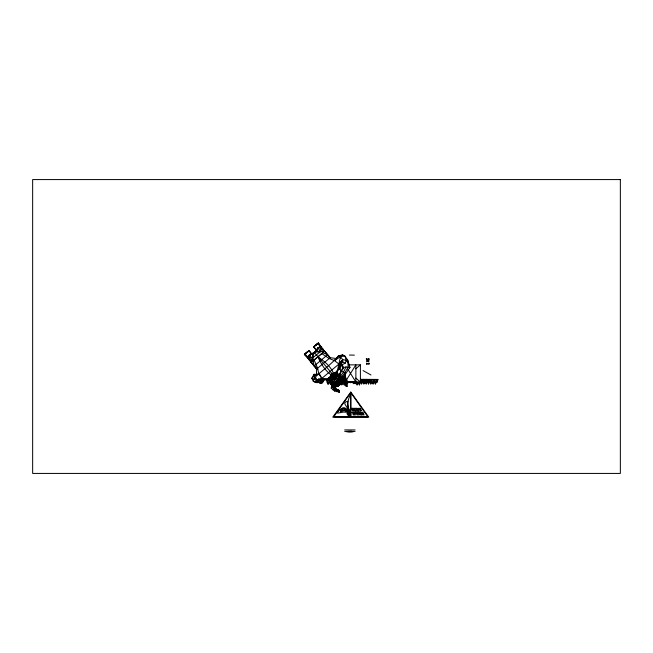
<?xml version="1.0" encoding="UTF-8"?>
<svg xmlns="http://www.w3.org/2000/svg" width="653" height="653" viewBox="0 0 653 653"><rect width="100%" height="100%" fill="white"/><g stroke="black" fill="none" stroke-linecap="round" stroke-linejoin="round"><path stroke-width="0.98" d="M331.398 380.495L330.402 382.201L328.932 379.622L327.447 382.193L327.455 379.622M328.092 384.193L326.949 382.185L331.553 382.209L330.394 384.201L329.251 382.201L328.092 384.193L328.1 382.193M330.394 384.201L330.418 379.63M332.704 382.217L332.695 384.217L331.553 382.209M341.013 383.115L341.813 384.829L341.821 383.115M341.813 384.829L343.037 382.266L344.098 384.846L344.115 382.274M350.122 382.601L350.465 381.997M347.469 383.637L348.335 381.989L350.465 382.715L352.604 382.013L353.444 383.662L353.453 382.013M353.444 383.662L354.31 382.021L355.15 383.67L355.159 382.021M357.069 384.903L358.154 382.34L359.354 384.919L360.578 382.348L356.016 382.332L357.069 384.903L357.085 382.332M359.354 384.919L359.37 382.348M360.456 379.344L361.925 381.923L363.419 379.36L364.88 381.94L366.374 379.369L367.843 381.948L369.329 379.385L370.798 381.964L372.292 379.401L373.753 381.981L375.246 379.417L376.716 381.997L378.201 379.434L360.456 379.344L360.448 381.915L361.582 383.923L362.75 381.923L363.884 383.931L365.043 381.94L366.186 383.94L367.345 381.948L368.488 383.956L369.647 381.964L370.79 383.964L371.949 381.972L373.083 383.98L374.251 381.981L375.385 383.988L376.544 381.997M361.582 383.923L361.599 381.923M361.925 381.923L361.933 379.352M363.403 381.932L363.419 379.36M363.884 383.931L363.892 381.932M364.88 381.94L364.896 379.369M366.186 383.94L366.194 381.94M366.357 381.948L366.374 379.369M367.843 381.948L367.851 379.377M368.488 383.956L368.496 381.956M369.32 381.956L369.329 379.385M370.79 383.964L370.806 379.393M373.083 383.98L373.1 381.981M373.753 381.981L373.769 379.409M375.385 383.988L375.393 381.989M376.716 381.997L376.724 379.426M340.482 358.375L340.507 356.595L338.499 355.861C332.801 362.644 325.602 368.072 318.77 373.834L321.823 378.405L330.81 378.928M341.258 383.727L342.613 382.054L342.809 381.14L341.805 381.948L341.478 381.45L342.662 379.907C340.499 377.385 336.687 377.605 334.54 380.111L333.463 382.307L333.561 383.752L334.614 386.054L336.752 386.527L341.258 383.727L342.621 381.703L342.229 380.879C342.294 376.993 338.238 374.365 335.152 373.059L332.377 373.394L331.055 374.398L330.108 376.903L330.687 379.646L332.801 383.662L331.153 388.07L334.442 390.837L339.478 392.159L338.613 389.882L336.581 389.204L335.675 388.004L335.618 386.274L332.491 385.474L331.602 386.25M316.387 374.887L316.656 369.035L311.171 362.399L324.59 351.143L330.165 357.697L336.948 358.579M338.997 390.559L337.315 389.661L336.728 390.029L336.646 391.743L337.013 391.286M330.108 376.903L332.581 383.744L331.52 381.54L332.508 377.548L334.785 375.81L337.16 375.72L339.421 376.161L341.062 377.271L344.637 373.222L348.163 366.937L347.747 360.113L344.964 356.105L342.694 354.865L338.499 355.861L334.524 360.611L329.169 358.53L321.668 353.591M335.707 389.874L333.969 387.507L333.601 384.046L332.589 383.997L332.116 384.886L332.704 385.613L332.116 384.886L332.336 383.27L330.336 378.748L330.565 377.067L331.389 375.214L333.014 373.973L335.095 373.606L337.715 374.283L340.621 377.018M322.721 348.767L324.557 351.485L320.517 347.323L320.239 351.755L312.583 358.024L311.179 362.325L308.183 357.42L309.163 355.183L316.411 350.988L318.133 347.845L320.517 347.323L322.721 348.767L324.549 351.387M332.589 383.997L332.948 387.466L334.018 389.204M321.129 381.793L321.741 381.621L321.145 381.874M321.562 381.507L320.974 381.36M342.368 377.214L345.2 374.471L349.959 367.443L345.968 366.97L343.372 367.557L339.503 373.843L339.748 376.683M345.568 385.548L344.131 379.744L345.551 377.083L347.135 381.156L346.857 386.527L345.021 384.992L345.192 383.646L347.135 381.156L345.535 381.711L344.996 382.789M367.19 363.484L366.676 363.541L367.141 363.443M342.621 381.703L342.662 379.907L341.69 379.899L342.172 379.532M337.299 374.136L336.311 372.618L336.589 371.418L337.087 373.083M332.287 374.577L331.716 373.9L336.907 381.066L337.111 384.764L338.695 385.678M331.83 382.462L330.851 379.964C330.859 376.365 334.418 373.867 337.838 374.634L341.266 377.401L344.874 379.246M330.72 379.597L331.879 376.087L333.691 374.708L337.536 374.398L339.478 375.736L340.384 377.271L339.935 376.879M313.864 375.034L314.011 374.291L316.37 374.479M336.148 386.225L335.12 386.413L338.336 385.874L341.478 383.482L342.229 380.879C339.25 377.875 333.144 382.307 335.552 385.964L336.042 386.347L338.025 385.768L341.388 383.197L342.515 381.409M337.952 385.613L336.752 386.527L341.013 383.964L342.809 381.14L339.046 385.466L336.752 386.527L335.846 386.454L336.744 385.809L336.303 385.401L334.614 386.054L336.744 385.809M338.646 369.345L340.409 362.807L342.67 359.672L346.237 360.252L347.608 362.627M337.413 370.724L340.507 356.595L344.964 356.105L346.237 360.252L345.241 363.166L341.976 364.823L340.303 363.076M346.743 379.45L344.67 380.307L344.164 381.532L342.596 380.944L342.947 379.393M330.287 377.352L331.185 374.855L332.744 373.663L335.511 373.369M367.859 359.958L368.455 359.06L367.084 360.554L368.137 360.864L368.627 360.056L368.692 360.856M339.364 379.866L339.854 378.103L338.687 375.875L335.03 376.169L332.752 377.907L331.659 381.238L333.365 383.05L335.144 383.082L336.719 382.315L339.364 379.866L335.144 383.082M311.465 362.203L324.737 351.232L320.239 351.755L318.133 347.845L314.297 352.302L312.583 358.024L313.065 360.783L308.183 357.42L309.873 354.881L313.987 353.118M338.948 369.435L341.103 362.227L319.652 380.226L316.689 380.544L311.816 378.226L314.011 374.291L316.754 374.944M332.565 383.466L332.116 384.886L332.777 382.927M337.315 389.661L337.062 390.437L333.634 388.731L332.989 389.947M317.554 374.087L315.905 374.716L311.816 378.226L313.269 381.213L316.109 382.585L317.382 381.899L318.133 379.646L320.974 381.793L321.758 381.834L323.031 379.768L323.847 380.389L321.986 382.952L319.676 383.131M346.825 384.715L346.857 386.527C343.372 385.368 346.653 382.242 345.364 379.777L344.392 378.732M338.409 369.884L341.103 362.227M344.098 384.846L345.184 382.274L341.829 382.258M308.967 359.517L304.388 354.432L309.179 350.522L312.142 354.244M308.379 357.256L307.22 356.93L305.147 353.902L307.236 352.032M332.108 382.903L333.332 384.723L335.552 385.964L337.699 385.458L341.478 381.45M345.968 366.97L343.551 372.063L340.711 375.753L341.054 377.271M355.15 383.67L356.016 382.029L347.478 381.989M314.134 359.917L309.163 355.183L309.873 354.881L307.22 356.93L304.388 354.432L309.179 350.522L307.081 352.383M350.62 394.624C347.045 400.093 347.208 407.292 350.62 412.794M316.844 350.196L318.133 347.845L316.068 350.881L316.95 350L313.562 346.939L316.623 350.579M337.699 385.458L341.127 382.846L342.229 380.879M337.723 357.215L338.499 355.861M323.096 381.638L323.561 380.046L321.57 382.878L321.986 382.952L321.758 381.834L319.913 379.622M319.203 373.467L314.354 375.924L314.607 377.614L316.664 379.801L321.823 378.405L319.203 373.467L314.607 377.614L313.269 381.213L316.109 382.585L318.101 382.65M339.658 384.331L339.911 384.486M346.229 380.291L355.877 364.856L355.877 382.005L347.829 369.149M340.711 375.753L339.935 374.038L343.372 367.557L341.095 362.154M335.242 390.559L334.442 390.837L335.373 389.466L336.581 389.204M346.67 381.842L347.135 381.156M349.567 367.99L349.959 367.443L347.747 360.113M315.481 345.315L317.668 343.649L320.223 346.278L318.631 348.196L317.701 348.482L320.223 346.278L318.338 343.013L313.562 346.939L318.338 343.013L322.419 348.506M321.521 380.07L321.047 379.948L322.1 380.87L323.031 379.768L321.333 380.291L323.153 381.776L322.802 381.156M323.847 380.389L323.153 381.776M331.373 379.115L330.687 379.646L331.487 381.368L331.977 380.993L331.83 382.299L332.932 382.952M342.67 359.672L338.931 364.048L334.524 360.611L340.507 356.595L342.67 359.672L342.809 362.007L345.241 363.166M367.043 361.444L366.741 361.982M318.435 378.969L320.345 379.646L318.476 380.291L316.664 379.801L316.689 380.544L315.334 381.891L318.035 379.687M317.366 351.175L320.239 351.755L314.297 352.302L312.55 353.755L309.163 355.183L312.583 354.122L315.472 351.355M331.234 379.148L330.687 379.646L331.144 379.107L331.487 379.711M355.877 368.782L360.407 364.856L360.407 382.005L346.939 382.005M326.304 380.046L330.442 376.569L332.508 381.491L333.463 382.307L335.805 381.907L332.508 377.548L331.055 374.398M333.487 374.014L339.331 369.108M315.611 345.29L318.338 343.013L319.284 344.711M305.147 353.902L309.13 350.645M317.668 343.649L313.824 346.882L315.423 345.331M317.701 348.482L320.517 347.323L322.533 349.355M304.388 354.432L307.163 352.204M307.081 352.318L309.073 350.767L311.505 354.448M334.442 390.837L338.613 389.882L339.478 392.159L337.838 391.58M336.777 374.455L337.944 373.557L336.311 372.618L336.777 374.455L336.589 371.418L337.062 373.23M307.22 356.93L309.873 354.881M333.887 374.014L335.152 373.059L338.009 375.744L339.095 375.753C341.421 376.797 342.131 380.168 340.539 382.152L337.111 384.764L335.16 385.074L332.859 383.891L332.41 382.225L333.528 378.985L335.805 377.246L339.38 376.912L341.748 378.307L341.266 378.675M337.715 374.283L337.07 374.773L336.63 373.54M338.466 375.646L339.78 376.25M338.703 375.859L339.193 375.491L339.609 376.667M338.997 376.104L339.478 375.736M339.495 376.006L339.07 376.324L339.952 376.104M340.254 377.23L345.551 377.083M333.332 384.723L333.814 384.356M334.336 385.515L334.809 385.148M338.825 384.576L339.438 384.103L340.033 384.715M333.634 388.731L335.675 388.004L332.948 387.466L331.153 388.07M337.062 386.127L337.928 385.466M338.532 385.172L340.719 383.523M367.329 360.725L368.48 360.987M367.549 360.978L368.496 360.44L368.284 361.019L368.488 360.423M343.747 376.985L342.662 377.72L342.596 380.944M337.944 373.557L337.364 374.006L336.311 372.618M309.53 356.677L308.183 357.42L309.155 359.868L317.203 369.206M367.737 359.983L367.312 359.836M341.07 355.689L342.694 354.865M346.816 383.817L347.314 383.605L345.657 383.221L346.857 386.527L345.078 384.952M340.409 362.807L342.809 362.007M367.182 360.015L366.774 361.085L367.745 361.362L368.79 361.019L368.741 360.211M316.746 381.099L317.382 381.899L319.211 381.548M341.413 371.067L343.551 372.063L345.2 374.471L344.67 374.553M341.478 383.482L341.127 382.846L340.703 383.14M333.667 373.524L335.095 373.606L338.597 376.846L339.07 378.03L338.009 380.226L332.377 373.394M323.488 379.703L319.758 380.136L326.647 379.409M330.369 378.716L328.818 377.94L330.043 377.875L331.52 381.54L333.561 383.752L334.94 384.086L336.662 383.58L339.454 381.45L340.425 379.891L340.107 377.205L336.148 373.214M335.552 385.964L338.336 385.874M311.644 354.138L312.583 354.122M345.192 383.646L347.314 383.605M366.708 359.313L366.186 358.889L366.806 358.775M348.726 364.856L360.407 364.856M342.433 382.005L344.245 382.005M350.62 413.023L347.151 413.373L350.62 413.365M350.62 413.651L347.118 413.651L350.62 413.92M350.62 414.206L347.151 414.206L350.62 414.484M350.62 414.761L350.098 415.349L349.151 414.761L347.951 415.569L350.62 416.214M344.67 429.919L355.093 429.919M344.67 431.38L355.093 431.38M348.759 431.364L349.445 431.364M351.51 431.731L348.433 431.731M346.719 431.862L353.044 431.862M330.908 379.638L325.978 379.613L327.447 382.193M377.695 381.997L360.448 381.915L360.88 381.964M349.428 355.052L354.375 355.134M320.419 379.581L326.688 379.719M339.217 383.874L336.907 381.066L339.454 381.45L341.127 382.846M366.766 358.807L366.553 359.289M330.687 378.699L328.312 378.356L330.965 378.936M328.222 378.43L331.202 379.018M307.481 358.383L308.861 358.701M341.013 378.389L344.131 379.744L345.07 380.797M330.524 378.724L328.818 377.94L330.785 378.414M367.5 359.509L367.957 358.881M341.486 365.696L342.947 366.186M314.607 377.614L316.517 378.291M328.818 377.94L330.949 378.813M322.721 352.71L327.602 354.734L314.183 365.998L316.656 369.035L330.165 357.697L324.59 351.143M368.912 362.089L368.7 361.599M339.503 373.843L339.935 374.038M363.076 370.577L370.969 375.002M339.144 375.524L338.278 375.026L334.189 375.304L332.263 376.781L331.087 380.511L332.091 382.119M317.382 381.899L320.452 383.107L320.974 381.793L319.129 379.581M336.246 373.287L336.997 373.794M331.202 374.855C324.949 370.586 320.917 363.566 317.88 356.775C324.198 361.174 330.891 366.447 333.724 373.818M314.371 365.835L316.011 367.019M335.03 372.724L337.234 374.43M336.728 390.029L339.478 392.159L338.507 389.963M332.336 383.27L332.801 383.662M342.131 366.17L340.621 364.856L340.621 372.928M355.877 378.079L360.407 382.005M309.155 359.868L310.893 361.623M336.907 381.066L337.454 381.76M325.643 352.8L330.026 358.024M317.88 356.775L332.287 373.94M311.171 362.399L314.183 365.998L313.032 360.831M321.007 379.564L322.329 381.148M321.464 382.34L321.986 382.952M345.364 379.777L345.747 380.25M344.131 379.744L344.555 380.266M345.87 382.119L344.67 380.307M345.657 383.221L345.992 383.629M314.297 352.302L317.962 356.783M333.512 385.507L334.058 386.176M333.969 387.507L334.393 388.021M311.375 362.17L308.183 357.42L312.583 358.024L312.583 355.093M342.662 379.907L342.931 380.454M320.517 347.323L322.492 351.494M314.085 359.95L317.644 368.202L318.77 373.834M330.083 377.989L330.394 378.83M331.683 380.821L331.953 381.76M342.376 366.015L343.119 368.847M329.969 380.487L330.402 382.201M336.589 371.418L336.915 372.912M320.223 346.278L320.321 347.478M337.087 370.994L337.193 373.573L337.177 370.92L337.217 372.945M321.603 346.825L321.635 348.245M345.151 372.92L345.151 377.973M352.13 431.38L347.486 431.38M351.624 431.364L350.93 431.364M350.71 431.364L350.041 431.364M345.151 374.357L345.151 377.148M347.486 403.187L347.935 407.358L349.828 412.149L344.686 403.685L345.282 402.183L347.731 401.195L347.486 403.187M368.708 358.889L369.28 359.223L368.782 358.807M368.578 358.93L368.619 359.762L368.578 358.93M368.423 363.55L369.133 363.484L368.414 363.582M340.703 409.815L340.409 411.863L341.225 411.3A5.934 5.934 0 0 1 345.176 410.876L348.31 412.353L343.437 412.067L337.732 413.145L337.438 412.516L340.123 409.366L342.931 407.758L344.474 407.758L346.776 409.039L348.988 411.463L345.102 408.974L343.094 408.672L340.703 409.815M361.231 410.313L360.799 411.112L358.53 411.112L357.379 408.403L358.064 408.378L359.183 410.051L358.44 408.305L359.15 408.305L360.35 410.092L359.485 408.305L360.301 408.305L361.231 410.313M359.664 414.239L359.281 414.957L356.93 414.957L355.812 412.329L356.505 412.304L357.624 413.978L356.873 412.231L357.591 412.231L358.783 414.018L357.926 412.231L358.734 412.231L359.664 414.239M341.47 409.537L340.809 411.096L344.564 410.378L349.992 412.786C347.706 410.933 344.588 407.864 341.47 409.537M353.648 413.961L353.787 414.957L353.2 414.957L352.84 413.259L351.894 412.329L352.71 412.272L353.738 413.333L353.551 412.272L354.22 412.272L354.514 414.018L355.436 414.957L354.555 414.957L353.648 413.961M350.62 392.845L333.756 416.834L350.62 416.834L350.62 392.845M350.783 392.078L332.769 417.145L368.798 417.145L350.783 392.078M368.684 364.007L369.231 364.007L368.627 364.039M342.335 377.091L341.266 377.401L342.335 377.091M367.288 364.023L366.504 364.007L367.288 364.023M355.412 412.28L354.677 412.329L355.208 413.545L355.999 413.545L355.412 412.28M360.203 412.296L359.142 412.329L360.301 414.957L361.378 414.957L360.203 412.296M361.933 413.692L361.174 413.692L361.746 414.957L362.456 414.957L361.933 413.692M620.35 179.575L32.65 179.575L32.65 473.425L620.35 473.425L620.35 179.575M352.302 408.296L351.502 408.296L352.677 411.112L355.159 411.112L353.967 408.313L352.816 408.313L352.816 409.219L353.461 409.064L354.179 410.386L353.093 410.386L352.302 408.296M356.791 408.313L354.408 408.313L354.71 409.137L356.334 409.137L356.791 410.288L355.24 410.288L355.542 411.112L358.187 411.112L356.791 408.313M362.831 412.288L360.774 412.288L360.88 413.047L362.529 413.047L363.337 414.957L364.096 414.957L362.831 412.288M367.81 416.834L350.93 416.834L350.93 392.845L367.81 416.834"/></g></svg>
